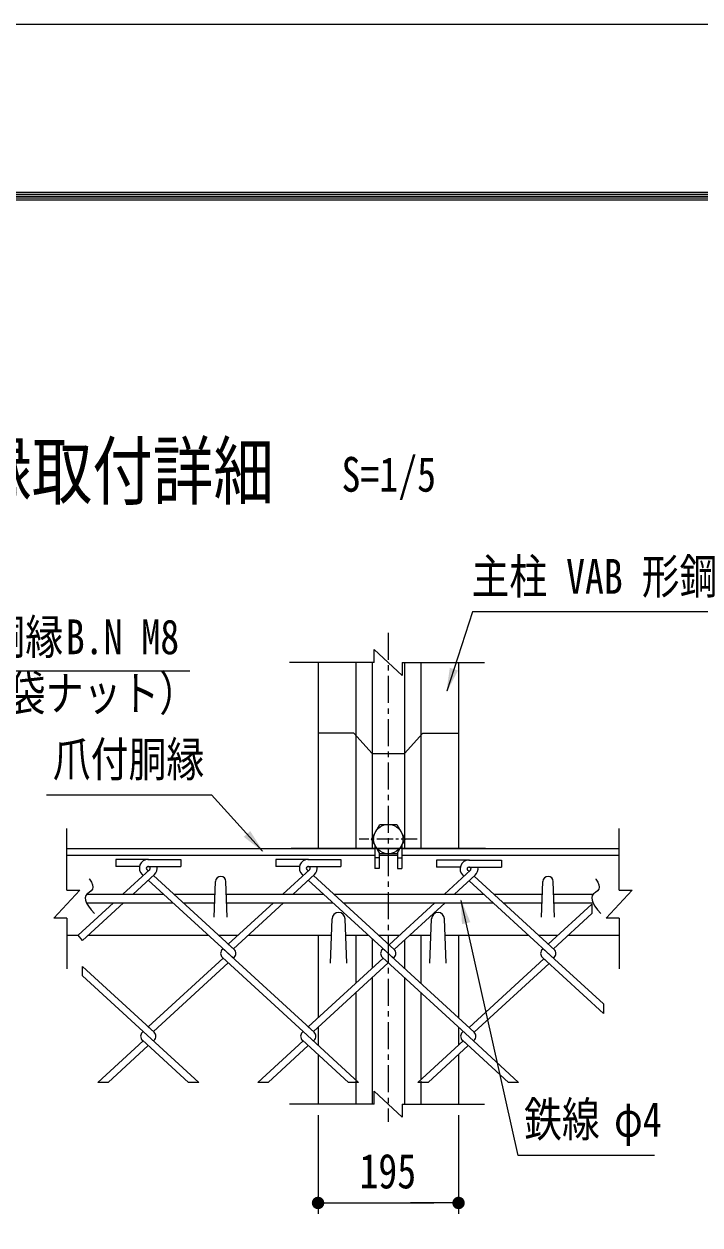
# Model space of a CAD drawing. Units: millimetres, scale not verified, with parts at other scales. Extents: x -4455 to 4455, y -3150 to 3150.
# Drawn here: x 2061 to 2999, y 1485 to 3150 of the extents above; entities that cross this region are included whole.
import ezdxf
from ezdxf.enums import TextEntityAlignment as Align

# ---------------------------------------------------------------- set-up
doc = ezdxf.new("R2010")
doc.units = ezdxf.units.MM
doc.header["$LTSCALE"] = 30
doc.linetypes.add('USER1', pattern=[2, 1.25, -0.25, 0.25, -0.25])
doc.linetypes.add('USER2', pattern=[1.125, 0.75, -0.125, 0.125, -0.125])
for name, color, linetype, lineweight in [('0-0_D-STR-TXT', 3, 'Continuous', 13), ('0-2_D-STR1', 1, 'Continuous', 18), ('0-5_D-STR2', 1, 'Continuous', 13), ('0-6_D-STR-DIM', 4, 'Continuous', 13), ('0-7_D-BMK', 2, 'USER2', 13), ('0-8_D-STR3', 3, 'Continuous', 13), ('0-E_SUNPOU', 1, 'Continuous', 18), ('1-1_7詳細', 3, 'Continuous', 18), ('1-2_D-TTL', 7, 'Continuous', 9)]:
    doc.layers.add(name, color=color, linetype=linetype, lineweight=lineweight)
doc.layers.add('0-A_D-TTL-TXT', color=7, linetype='Continuous')
doc.styles.add('ＭＳ ゴシック', font='')
doc.styles.get('ＭＳ ゴシック').set_extended_font_data('MS Gothic')

# ---------------------------------------------------------------- blocks, each defined once
blk = doc.blocks.new('M1')
at = {"layer": '0-E_SUNPOU'}
blk.add_line((-7.5, 0), (-57.86, 0), dxfattribs=at)
for points in [[(0, 0), (-7.5, 0), (-7.44, 0.94)], [(0, 0), (-7.44, -0.94), (-7.5, 0)], [(0, 0), (-7.44, 0.94), (-7.26, 1.87)], [(0, 0), (-7.26, -1.87), (-7.44, -0.94)], [(0, 0), (-7.26, 1.87), (-6.97, 2.76)], [(0, 0), (-6.97, -2.76), (-7.26, -1.87)], [(0, 0), (-6.97, 2.76), (-6.57, 3.61)], [(0, 0), (-6.57, -3.61), (-6.97, -2.76)], [(0, 0), (-6.57, 3.61), (-6.07, 4.41)], [(0, 0), (-6.07, -4.41), (-6.57, -3.61)], [(0, 0), (-6.07, 4.41), (-5.47, 5.13)], [(0, 0), (-5.47, -5.13), (-6.07, -4.41)], [(0, 0), (-5.47, 5.13), (-4.78, 5.78)], [(0, 0), (-4.78, -5.78), (-5.47, -5.13)], [(0, 0), (-4.78, 5.78), (-4.02, 6.33)], [(0, 0), (-4.02, -6.33), (-4.78, -5.78)], [(0, 0), (-4.02, 6.33), (-3.19, 6.79)], [(0, 0), (-3.19, -6.79), (-4.02, -6.33)], [(0, 0), (-3.19, 6.79), (-2.32, 7.13)], [(0, 0), (-2.32, -7.13), (-3.19, -6.79)], [(0, 0), (-2.32, 7.13), (-1.41, 7.37)], [(0, 0), (-1.41, -7.37), (-2.32, -7.13)], [(0, 0), (-1.41, 7.37), (-0.47, 7.49)], [(0, 0), (-0.47, -7.49), (-1.41, -7.37)], [(0, 0), (-0.47, 7.49), (0.47, 7.49)], [(0, 0), (0.47, -7.49), (-0.47, -7.49)], [(0, 0), (0.47, 7.49), (1.41, 7.37)], [(0, 0), (1.41, 7.37), (2.32, 7.13)], [(0, 0), (2.32, 7.13), (3.19, 6.79)], [(0, 0), (3.19, 6.79), (4.02, 6.33)], [(0, 0), (4.02, 6.33), (4.78, 5.78)], [(0, 0), (4.78, 5.78), (5.47, 5.13)], [(0, 0), (5.47, 5.13), (6.07, 4.41)], [(0, 0), (6.07, 4.41), (6.57, 3.61)], [(0, 0), (6.57, 3.61), (6.97, 2.76)], [(0, 0), (6.97, 2.76), (7.26, 1.87)], [(0, 0), (7.26, 1.87), (7.44, 0.94)], [(0, 0), (7.44, 0.94), (7.5, 0)], [(0, 0), (1.41, -7.37), (0.47, -7.49)], [(0, 0), (2.32, -7.13), (1.41, -7.37)], [(0, 0), (3.19, -6.79), (2.32, -7.13)], [(0, 0), (4.02, -6.33), (3.19, -6.79)], [(0, 0), (4.78, -5.78), (4.02, -6.33)], [(0, 0), (5.47, -5.13), (4.78, -5.78)], [(0, 0), (6.07, -4.41), (5.47, -5.13)], [(0, 0), (6.57, -3.61), (6.07, -4.41)], [(0, 0), (6.97, -2.76), (6.57, -3.61)], [(0, 0), (7.26, -1.87), (6.97, -2.76)], [(0, 0), (7.44, -0.94), (7.26, -1.87)], [(0, 0), (7.5, 0), (7.44, -0.94)]]:
    blk.add_solid(points, dxfattribs=at)

msp = doc.modelspace()

# ---------------------------------------------------------------- linework, layer by layer
at = {"layer": '0-0_D-STR-TXT'}
for points in [[(3042.65, 2335.04), (2683.38, 2335.04), (2647.86, 2224.84)], [(2291.06, 2252.6), (1986.26, 2252.6), (1814.8, 2027.71)], [(2935.99, 1581.1), (2746.92, 1581.1), (2667.7, 1934.59)]]:
    msp.add_lwpolyline(points, dxfattribs=at)
at = {"layer": '0-0_D-STR-TXT', "color": 7, "lineweight": 9}
msp.add_lwpolyline([(2092.36, 2081.15), (2321.12, 2081.15), (2392.24, 2003.14)], dxfattribs=at)
at = {"layer": '0-0_D-STR-TXT'}
for points in [[(2647.15, 2222.65), (2652.03, 2257.33), (2663.44, 2253.65)], [(2667.2, 1936.83), (2680.59, 1904.48), (2668.9, 1901.86)]]:
    msp.add_solid(points, dxfattribs=at)
at = {"layer": '0-0_D-STR-TXT', "color": 7}
msp.add_solid([(2393.79, 2001.44), (2366.12, 2022.9), (2374.98, 2030.97)], dxfattribs=at)
at = {"layer": '0-2_D-STR1'}
for p, q in [((2469.17, 2264.7), (2469.17, 2006.51)), ((2521.67, 2264.7), (2521.67, 2006.51)), ((2544.17, 2264.7), (2544.17, 2006.51)), ((2589.17, 2264.7), (2589.17, 2006.51)), ((2611.67, 2264.7), (2611.67, 2006.51)), ((2664.17, 2264.7), (2664.17, 2006.51)), ((2120.6, 2006.51), (2547.92, 2006.51)), ((2701.67, 2006.51), (2431.67, 2006.51)), ((2585.42, 2006.51), (2887.01, 2006.51)), ((2120.6, 1997.51), (2547.92, 1997.51)), ((2553.92, 1997.51), (2579.42, 1997.51)), ((2585.42, 1997.51), (2887.01, 1997.51)), ((2120.6, 1886.51), (2136.08, 1886.51)), ((2150.29, 1886.51), (2316.98, 1886.51)), ((2331.19, 1886.51), (2358.11, 1886.51)), ((2372.32, 1886.51), (2487.85, 1886.51)), ((2469.17, 1886.51), (2469.17, 1771.81)), ((2507.5, 1886.51), (2539.01, 1886.51)), ((2521.67, 1886.51), (2521.67, 1819.92)), ((2553.22, 1886.51), (2582.28, 1886.51)), ((2596.49, 1886.51), (2625.85, 1886.51)), ((2611.67, 1886.51), (2611.67, 1819.92)), ((2645.5, 1886.51), (2761.03, 1886.51)), ((2664.17, 1886.51), (2664.17, 1771.81)), ((2775.24, 1886.51), (2802.16, 1886.51)), ((2816.37, 1886.51), (2887.01, 1886.51)), ((2544.17, 1881.77), (2544.17, 1840.54)), ((2589.17, 1879.81), (2589.17, 1840.54)), ((2544.17, 1827.51), (2544.17, 1652.07)), ((2589.17, 1827.51), (2589.17, 1652.07)), ((2521.67, 1806.9), (2521.67, 1685.92)), ((2611.67, 1806.9), (2611.67, 1685.92)), ((2469.17, 1758.79), (2469.17, 1734.02)), ((2664.17, 1758.79), (2664.17, 1734.02)), ((2469.17, 1721), (2469.17, 1652.07)), ((2664.17, 1721), (2664.17, 1652.07)), ((2521.67, 1683.89), (2521.67, 1652.07)), ((2611.67, 1683.89), (2611.67, 1652.07))]:
    msp.add_line(p, q, dxfattribs=at)
at = {"layer": '0-5_D-STR2', "color": 7, "lineweight": 9}
for p, q in [((2148.46, 1943.51), (2254.77, 1943.51)), ((2268.98, 1943.51), (2326.26, 1943.51)), ((2341.93, 1943.51), (2476.8, 1943.51)), ((2491.01, 1943.51), (2698.83, 1943.51)), ((2713.04, 1943.51), (2780.56, 1943.51)), ((2796.23, 1943.51), (2851.29, 1943.51)), ((2147.92, 1931.51), (2267.87, 1931.51)), ((2282.08, 1931.51), (2325.82, 1931.51)), ((2342.37, 1931.51), (2489.9, 1931.51)), ((2504.11, 1931.51), (2711.93, 1931.51)), ((2726.14, 1931.51), (2780.12, 1931.51)), ((2796.67, 1931.51), (2850.76, 1931.51))]:
    msp.add_line(p, q, dxfattribs=at)
at = {"layer": '0-5_D-STR2', "lineweight": 18}
for p, q in [((2469.17, 1637.07), (2469.17, 1500.12)), ((2664.17, 1637.07), (2664.17, 1500.12)), ((2503.67, 1515.12), (2629.67, 1515.12))]:
    msp.add_line(p, q, dxfattribs=at)
at = {"layer": '0-6_D-STR-DIM'}
for p, q in [((2586.06, 1634.07), (2547.29, 1670.07)), ((2547.29, 1652.07), (2547.29, 1670.07)), ((2547.29, 1652.07), (2429.49, 1652.07)), ((2586.06, 1652.07), (2700, 1652.07)), ((2586.06, 1652.07), (2586.06, 1634.07))]:
    msp.add_line(p, q, dxfattribs=at)
at = {"layer": '0-7_D-BMK', "linetype": 'USER1'}
msp.add_line((2566.67, 2306.08), (2566.67, 1627.79), dxfattribs=at)
at = {"layer": '0-7_D-BMK'}
msp.add_line((2606.97, 2019.86), (2526.33, 2019.86), dxfattribs=at)
at = {"layer": '0-8_D-STR3'}
for p, q in [((2547.92, 2011.6), (2547.92, 1978.82)), ((2550.39, 2007.32), (2547.92, 2007.32)), ((2553.92, 2001.2), (2553.92, 1978.82)), ((2582.96, 2007.32), (2585.42, 2007.32)), ((2585.42, 2011.6), (2585.42, 1978.82)), ((2553.92, 1993.82), (2547.92, 1993.82)), ((2579.42, 1993.82), (2585.42, 1993.82)), ((2553.92, 1978.82), (2547.92, 1978.82))]:
    msp.add_line(p, q, dxfattribs=at)
msp.add_lwpolyline([(2543.15, 2019.86), (2554.91, 2040.23), (2578.43, 2040.23), (2590.19, 2019.86), (2578.43, 1999.49), (2554.91, 1999.49)], close=True, dxfattribs=at)
msp.add_lwpolyline([(2579.42, 2001.2), (2579.42, 1978.82), (2585.42, 1978.82)], dxfattribs=at)
msp.add_circle((2566.67, 2019.86), 20.4, dxfattribs=at)
at = {"layer": '1-1_7詳細', "color": 4}
for p, q in [((2586.06, 2246.7), (2547.29, 2282.7)), ((2547.29, 2264.7), (2547.29, 2282.7)), ((2547.29, 2264.7), (2429.49, 2264.7)), ((2586.06, 2264.7), (2700, 2264.7)), ((2586.06, 2264.7), (2586.06, 2246.7)), ((2120.6, 1948.94), (2120.6, 2034.53)), ((2887.01, 1948.94), (2887.01, 2034.53)), ((2138.6, 1948.94), (2102.6, 1910.17)), ((2120.6, 1948.94), (2138.6, 1948.94)), ((2120.6, 1910.17), (2102.6, 1910.17)), ((2120.6, 1910.17), (2120.6, 1839.98)), ((2887.01, 1910.17), (2869.01, 1910.17)), ((2887.01, 1910.17), (2887.01, 1839.98))]:
    msp.add_line(p, q, dxfattribs=at)
at = {"layer": '1-1_7詳細', "color": 7, "lineweight": 9}
for p, q in [((2589.17, 2138.37), (2614.67, 2166.51)), ((2614.67, 2166.51), (2664.17, 2166.51)), ((2544.17, 2138.37), (2589.17, 2138.37)), ((2550.86, 2006.51), (2582.49, 2006.51)), ((2226.53, 1969.39), (2225.09, 1970.71)), ((2240.74, 1969.39), (2242.18, 1970.71)), ((2325.1, 1911.68), (2326.9, 1960.88)), ((2343.1, 1911.68), (2341.3, 1960.88)), ((2779.4, 1911.68), (2781.2, 1960.88)), ((2797.4, 1911.68), (2795.6, 1960.88)), ((2486.42, 1847.51), (2488.67, 1909.01)), ((2508.92, 1847.51), (2506.67, 1909.01)), ((2624.42, 1847.51), (2626.67, 1909.01)), ((2646.92, 1847.51), (2644.67, 1909.01)), ((2574.85, 1855.62), (2573.78, 1854.64))]:
    msp.add_line(p, q, dxfattribs=at)
at = {"layer": '1-1_7詳細'}
for p, q in [((2188.63, 1991.55), (2188.63, 1981.95)), ((2234.07, 1991.55), (2188.63, 1991.55)), ((2233.2, 1991.55), (2278.63, 1991.55)), ((2278.63, 1991.55), (2278.63, 1981.95)), ((2456.1, 1991.55), (2410.66, 1991.55)), ((2410.66, 1991.55), (2410.66, 1981.95)), ((2455.23, 1991.55), (2500.66, 1991.55)), ((2500.66, 1991.55), (2500.66, 1981.95)), ((2633.76, 1990.57), (2633.76, 1980.97)), ((2679.2, 1990.57), (2633.76, 1990.57)), ((2678.32, 1990.57), (2723.76, 1990.57)), ((2723.76, 1990.57), (2723.76, 1980.97)), ((2221.44, 1981.95), (2188.63, 1981.95)), ((2235.69, 1977.78), (2198.28, 1943.51)), ((2242.18, 1970.71), (2212.49, 1943.51)), ((2233.63, 1975.9), (2231.58, 1977.78)), ((2233.2, 1981.95), (2278.63, 1981.95)), ((2234.07, 1981.95), (2233.2, 1981.95)), ((2233.63, 1975.9), (2235.69, 1977.78)), ((2352.82, 1866.68), (2240.74, 1969.39)), ((2443.47, 1981.95), (2410.66, 1981.95)), ((2457.72, 1977.78), (2420.31, 1943.51)), ((2464.2, 1970.71), (2434.52, 1943.51)), ((2448.56, 1969.39), (2447.12, 1970.71)), ((2455.66, 1975.9), (2453.6, 1977.78)), ((2455.23, 1981.95), (2500.66, 1981.95)), ((2456.1, 1981.95), (2455.23, 1981.95)), ((2574.85, 1866.68), (2462.77, 1969.39)), ((2666.57, 1980.97), (2633.76, 1980.97)), ((2680.82, 1976.8), (2644.48, 1943.51)), ((2687.3, 1969.73), (2658.69, 1943.51)), ((2671.65, 1968.41), (2670.22, 1969.73)), ((2678.76, 1974.92), (2676.7, 1976.8)), ((2678.32, 1980.97), (2723.76, 1980.97)), ((2679.2, 1980.97), (2678.32, 1980.97)), ((2797.95, 1865.7), (2685.86, 1968.41)), ((2351.75, 1854.64), (2233.63, 1962.88)), ((2573.78, 1854.64), (2455.66, 1962.88)), ((2796.88, 1853.66), (2678.76, 1961.9)), ((2185.19, 1931.51), (2136.08, 1886.51)), ((2407.21, 1931.51), (2344.65, 1874.17)), ((2421.42, 1931.51), (2351.75, 1867.66)), ((2631.38, 1931.51), (2567.75, 1873.19)), ((2645.59, 1931.51), (2574.85, 1866.68)), ((2849.05, 1929.47), (2788.7, 1874.17)), ((2849.05, 1916.45), (2795.81, 1867.66)), ((2849.05, 1929.47), (2849.05, 1916.45)), ((2337.54, 1867.66), (2336.47, 1866.68)), ((2337.54, 1867.66), (2336.47, 1866.68)), ((2463.84, 1751.94), (2337.54, 1867.66)), ((2352.82, 1866.68), (2344.65, 1874.17)), ((2559.57, 1867.66), (2558.5, 1866.68)), ((2559.57, 1867.66), (2558.5, 1866.68)), ((2685.86, 1751.94), (2559.57, 1867.66)), ((2781.6, 1867.66), (2780.53, 1866.68)), ((2781.6, 1867.66), (2780.53, 1866.68)), ((2865.17, 1791.09), (2781.6, 1867.66)), ((2337.54, 1854.64), (2233.63, 1759.43)), ((2448.56, 1752.92), (2336.47, 1855.62)), ((2352.82, 1855.62), (2351.75, 1854.64)), ((2559.57, 1854.64), (2455.66, 1759.43)), ((2684.79, 1739.9), (2558.5, 1855.62)), ((2782.67, 1853.66), (2678.76, 1758.45)), ((2788.7, 1848.13), (2780.53, 1855.62)), ((2865.17, 1778.07), (2780.53, 1855.62)), ((2796.88, 1855.62), (2795.81, 1854.64)), ((2796.88, 1855.62), (2795.81, 1854.64)), ((2241.81, 1751.94), (2142.18, 1843.23)), ((2142.18, 1830.21), (2142.18, 1843.23)), ((2344.65, 1848.13), (2240.74, 1752.92)), ((2566.67, 1848.13), (2462.77, 1752.92)), ((2789.77, 1847.15), (2685.86, 1751.94)), ((2226.53, 1752.92), (2142.18, 1830.21)), ((2865.17, 1791.09), (2865.17, 1778.07)), ((2226.53, 1752.92), (2225.46, 1751.94)), ((2226.53, 1752.92), (2225.46, 1751.94)), ((2303.54, 1682.35), (2226.53, 1752.92)), ((2241.81, 1751.94), (2233.63, 1759.43)), ((2448.56, 1752.92), (2447.49, 1751.94)), ((2448.56, 1752.92), (2447.49, 1751.94)), ((2525.56, 1682.35), (2448.56, 1752.92)), ((2463.84, 1751.94), (2455.66, 1759.43)), ((2670.58, 1752.92), (2669.51, 1751.94)), ((2670.58, 1752.92), (2669.51, 1751.94)), ((2226.53, 1739.9), (2163.73, 1682.35)), ((2233.63, 1733.39), (2177.94, 1682.35)), ((2289.33, 1682.35), (2225.46, 1740.88)), ((2241.81, 1740.88), (2240.74, 1739.9)), ((2448.56, 1739.9), (2385.76, 1682.35)), ((2455.66, 1733.39), (2399.97, 1682.35)), ((2511.35, 1682.35), (2447.49, 1740.88)), ((2463.84, 1740.88), (2462.77, 1739.9)), ((2670.58, 1739.9), (2607.79, 1682.35)), ((2677.69, 1733.39), (2622, 1682.35)), ((2733.38, 1682.35), (2669.51, 1740.88)), ((2677.69, 1733.39), (2669.51, 1740.88)), ((2685.86, 1740.88), (2684.79, 1739.9)), ((2685.86, 1740.88), (2684.79, 1739.9)), ((2747.59, 1682.35), (2684.79, 1739.9)), ((2177.94, 1682.35), (2163.73, 1682.35)), ((2303.54, 1682.35), (2289.33, 1682.35)), ((2399.97, 1682.35), (2385.76, 1682.35)), ((2525.56, 1682.35), (2511.35, 1682.35)), ((2622, 1682.35), (2607.79, 1682.35)), ((2747.59, 1682.35), (2733.38, 1682.35))]:
    msp.add_line(p, q, dxfattribs=at)
at = {"layer": '1-1_7詳細', "color": 7, "lineweight": 9}
msp.add_lwpolyline([(2544.17, 2138.37), (2518.67, 2166.51), (2469.17, 2166.51)], dxfattribs=at)
at = {"layer": '1-1_7詳細', "color": 4}
for points in [[(2151.65, 1964.78), (2151.97, 1964.39), (2154.63, 1960.19), (2156.2, 1956.43), (2156.67, 1953.12), (2156.04, 1950.24), (2154.32, 1947.81), (2151.5, 1945.82), (2148.67, 1943.81), (2146.92, 1941.33), (2146.24, 1938.38), (2146.63, 1934.94), (2148.1, 1931.04), (2150.64, 1926.65), (2154.25, 1921.8), (2158.94, 1916.46)], [(2854.49, 1964.78), (2854.8, 1964.39), (2857.47, 1960.19), (2859.03, 1956.43), (2859.5, 1953.12), (2858.88, 1950.24), (2857.16, 1947.81), (2854.34, 1945.82), (2851.51, 1943.81), (2849.76, 1941.33), (2849.08, 1938.38), (2849.47, 1934.94), (2850.93, 1931.04), (2853.47, 1926.65), (2857.09, 1921.8), (2861.78, 1916.46)], [(2887.01, 1948.94), (2905.01, 1948.94), (2869.01, 1910.17)]]:
    msp.add_lwpolyline(points, dxfattribs=at)
at = {"layer": '1-1_7詳細'}
msp.add_lwpolyline([(2199.4, 1931.51), (2142.18, 1879.08), (2136.08, 1886.51)], dxfattribs=at)
for centre, radius, start, end in [((2233.2, 1979.55), 12, 90, 227.5), ((2455.23, 1979.55), 12, 90, 227.5), ((2678.32, 1978.57), 12, 90, 227.5), ((2233.2, 1979.55), 2.4, 90, 227.5), ((2234.07, 1979.55), 2.4, 312.5, 90), ((2234.07, 1979.55), 12, 312.5, 11.53696), ((2455.23, 1979.55), 2.4, 90, 227.5), ((2456.1, 1979.55), 2.4, 312.5, 90), ((2456.1, 1979.55), 12, 312.5, 11.53696), ((2678.32, 1978.57), 2.4, 90, 227.5), ((2679.2, 1978.57), 2.4, 312.5, 90), ((2679.2, 1978.57), 12, 312.5, 11.53696), ((2341.54, 1861.15), 7.5, 132.5, 227.5), ((2347.76, 1861.15), 7.5, 312.5, 47.5), ((2563.57, 1861.15), 7.5, 132.5, 227.5), ((2569.78, 1861.15), 7.5, 312.5, 47.5), ((2785.59, 1861.15), 7.5, 132.5, 227.5), ((2791.81, 1861.15), 7.5, 312.5, 47.5), ((2230.52, 1746.41), 7.5, 132.5, 227.5), ((2236.74, 1746.41), 7.5, 312.5, 47.5), ((2452.55, 1746.41), 7.5, 132.5, 227.5), ((2458.77, 1746.41), 7.5, 312.5, 47.5), ((2674.58, 1746.41), 7.5, 132.5, 227.5), ((2680.8, 1746.41), 7.5, 312.5, 47.5)]:
    msp.add_arc(centre, radius, start, end, dxfattribs=at)
at = {"layer": '1-1_7詳細', "color": 7, "lineweight": 9}
for centre, radius in [((2334.1, 1960.88), 7.2), ((2788.4, 1960.88), 7.2), ((2497.67, 1909.01), 9), ((2635.67, 1909.01), 9)]:
    msp.add_arc(centre, radius, 0, 180, dxfattribs=at)
at = {"layer": '1-2_D-TTL', "color": 2, "lineweight": 18}
msp.add_lwpolyline([(-4454.62, 3150.24), (4455.08, 3150.24), (4455.08, -3150.19), (-4454.62, -3150.19)], close=True, dxfattribs=at)
at = {"layer": '1-2_D-TTL'}
for points in [[(-4168.24, 2916.89), (4168.69, 2916.89), (4168.69, -2916.84), (-4168.24, -2916.84)], [(-4165.59, 2914.24), (4166.04, 2914.24), (4166.04, -2914.19), (-4165.59, -2914.19)], [(-4162.93, 2911.59), (4163.39, 2911.59), (4163.39, -2911.54), (-4162.93, -2911.54)], [(-4160.28, 2908.94), (4160.74, 2908.94), (4160.74, -2908.88), (-4160.28, -2908.88)], [(-4157.63, 2906.28), (4158.09, 2906.28), (4158.09, -2906.23), (-4157.63, -2906.23)]]:
    msp.add_lwpolyline(points, close=True, dxfattribs=at)

# ---------------------------------------------------------------- block references
at = {"layer": '0-5_D-STR2', "xscale": 1.15, "yscale": 1.15, "rotation": 180}
msp.add_blockref('M1', (2469.17, 1515.12), dxfattribs=at)
at = {"layer": '0-5_D-STR2', "xscale": 1.15, "yscale": 1.15}
msp.add_blockref('M1', (2664.17, 1515.12), dxfattribs=at)

# ---------------------------------------------------------------- texts
at = {"layer": '0-0_D-STR-TXT', "style": 'ＭＳ ゴシック', "width": 0.8}
for s, p in [('主柱 VAB 形鋼', (2682.1, 2345.58)), ('胴縁', (2010.35, 2261.77)), ('B.N M8', (2119.21, 2261.77)), ('（袋ナット）', (1986.06, 2183.52)), ('爪付胴縁', (2101.08, 2092.05)), ('鉄線', (2755.06, 1592.56)), ('φ4', (2879.98, 1592.56))]:
    msp.add_text(s, height=48.17, dxfattribs=at).set_placement(p, align=Align.BOTTOM_LEFT)
at = {"layer": '0-5_D-STR2', "color": 3, "style": 'ＭＳ ゴシック', "width": 0.8}
msp.add_text('195', height=48.17, dxfattribs=at).set_placement((2526.67, 1520.87), align=Align.BOTTOM_LEFT)
at = {"layer": '0-A_D-TTL-TXT', "style": 'ＭＳ ゴシック', "width": 0.8}
msp.add_text('上胴縁取付詳細', height=76.98, dxfattribs=at).set_placement((1819.9, 2468.7), align=Align.BOTTOM_LEFT)
at = {"layer": '0-A_D-TTL-TXT', "color": 3, "style": 'ＭＳ ゴシック', "width": 0.8}
msp.add_text('S=1/5', height=48.17, dxfattribs=at).set_placement((2501.82, 2487.15), align=Align.BOTTOM_LEFT)

doc.saveas('drawing.dxf')
